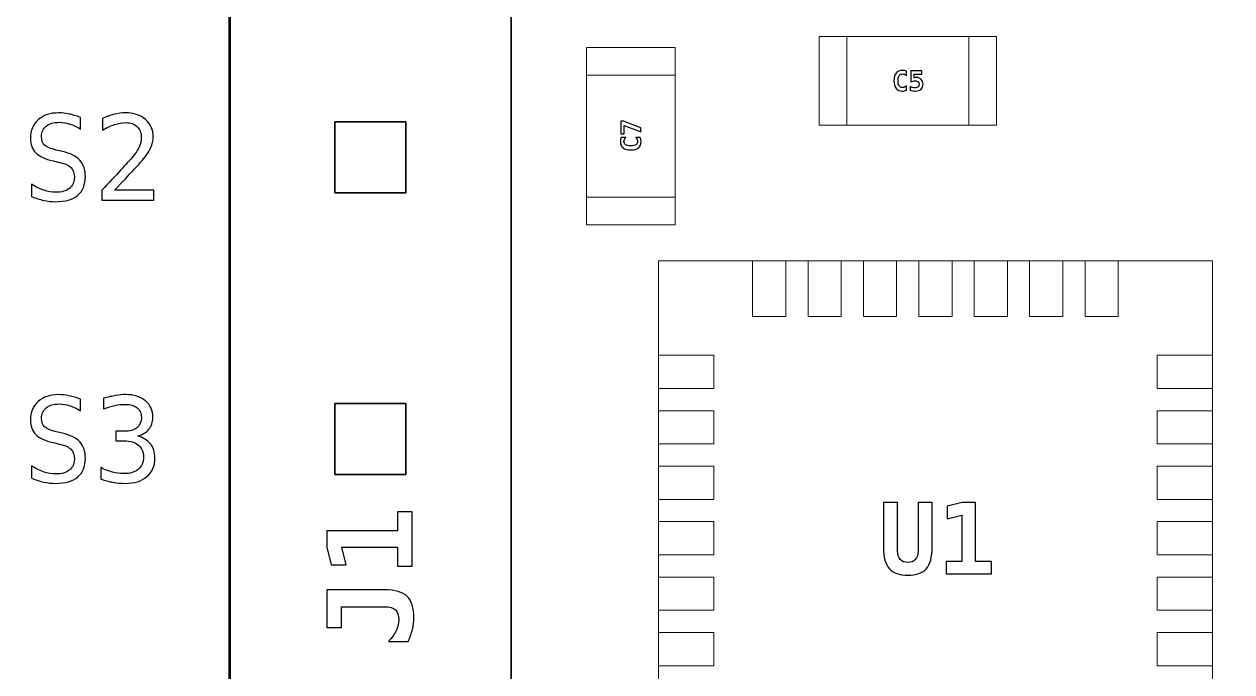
# Model space of a CAD drawing. Header units: centimetres. Extents: x -7.5 to 7.5, y -7.5 to 7.5.
# Drawn here: x -1.201 to -0.112, y 2.293 to 2.877 of the extents above; entities that cross this region are included whole.
import ezdxf

# ---------------------------------------------------------------- set-up
doc = ezdxf.new("R2010")
doc.units = ezdxf.units.CM
doc.header["$MEASUREMENT"] = 0
doc.layers.add('Layer 1', color=7, linetype='Continuous')

msp = doc.modelspace()

# ---------------------------------------------------------------- linework, layer by layer
at = {"layer": 'Layer 1', "color": 7, "lineweight": 53}
msp.add_lwpolyline([(-1.016, 1.35955), (0.508, 1.35955), (0.508, 3.39155), (-1.016, 3.39155), (-1.016, 1.35955)], close=True, dxfattribs=at)
at = {"layer": 'Layer 1', "color": 7, "lineweight": 9}
for points in [[(-0.484, 2.78555), (-0.324, 2.78555), (-0.324, 2.86555), (-0.484, 2.86555), (-0.484, 2.78555)], [(-0.459, 2.78555), (-0.349, 2.78555), (-0.349, 2.86555), (-0.459, 2.86555), (-0.459, 2.78555)], [(-0.629, 2.16305), (-0.129, 2.16305), (-0.129, 2.66305), (-0.629, 2.66305), (-0.629, 2.16305)], [(-0.544, 2.61305), (-0.514, 2.61305), (-0.514, 2.66305), (-0.544, 2.66305), (-0.544, 2.61305)], [(-0.494, 2.61305), (-0.464, 2.61305), (-0.464, 2.66305), (-0.494, 2.66305), (-0.494, 2.61305)], [(-0.444, 2.61305), (-0.414, 2.61305), (-0.414, 2.66305), (-0.444, 2.66305), (-0.444, 2.61305)], [(-0.394, 2.61305), (-0.364, 2.61305), (-0.364, 2.66305), (-0.394, 2.66305), (-0.394, 2.61305)], [(-0.344, 2.61305), (-0.314, 2.61305), (-0.314, 2.66305), (-0.344, 2.66305), (-0.344, 2.61305)], [(-0.294, 2.61305), (-0.264, 2.61305), (-0.264, 2.66305), (-0.294, 2.66305), (-0.294, 2.61305)], [(-0.244, 2.61305), (-0.214, 2.61305), (-0.214, 2.66305), (-0.244, 2.66305), (-0.244, 2.61305)], [(-0.629, 2.54805), (-0.579, 2.54805), (-0.579, 2.57805), (-0.629, 2.57805), (-0.629, 2.54805)], [(-0.179, 2.54805), (-0.129, 2.54805), (-0.129, 2.57805), (-0.179, 2.57805), (-0.179, 2.54805)], [(-0.629, 2.49805), (-0.579, 2.49805), (-0.579, 2.52805), (-0.629, 2.52805), (-0.629, 2.49805)], [(-0.179, 2.49805), (-0.129, 2.49805), (-0.129, 2.52805), (-0.179, 2.52805), (-0.179, 2.49805)], [(-0.629, 2.44805), (-0.579, 2.44805), (-0.579, 2.47805), (-0.629, 2.47805), (-0.629, 2.44805)], [(-0.17901, 2.44805), (-0.12901, 2.44805), (-0.12901, 2.47805), (-0.17901, 2.47805), (-0.17901, 2.44805)], [(-0.629, 2.39805), (-0.579, 2.39805), (-0.579, 2.42805), (-0.629, 2.42805), (-0.629, 2.39805)], [(-0.17901, 2.39805), (-0.12901, 2.39805), (-0.12901, 2.42805), (-0.17901, 2.42805), (-0.17901, 2.39805)], [(-0.629, 2.34805), (-0.579, 2.34805), (-0.579, 2.37805), (-0.629, 2.37805), (-0.629, 2.34805)], [(-0.17901, 2.34805), (-0.12901, 2.34805), (-0.12901, 2.37805), (-0.17901, 2.37805), (-0.17901, 2.34805)], [(-0.629, 2.29805), (-0.579, 2.29805), (-0.579, 2.32805), (-0.629, 2.32805), (-0.629, 2.29805)], [(-0.17901, 2.29805), (-0.12901, 2.29805), (-0.12901, 2.32805), (-0.17901, 2.32805), (-0.17901, 2.29805)]]:
    msp.add_lwpolyline(points, close=True, dxfattribs=at)
at = {"layer": 'Layer 1', "color": 7, "lineweight": 35}
for points in [[(-1.016, 1.35959), (-1.016, 1.35959), (-1.016, 3.39159), (-1.016, 3.39159), (-1.016, 3.39159), (-1.016, 3.39159), (-0.762, 3.39159), (-0.762, 3.39159), (-0.762, 3.39159), (-0.762, 3.39159), (-0.762, 1.35959), (-0.762, 1.35959), (-0.762, 1.35959), (-0.762, 1.35959), (-1.016, 1.35959), (-1.016, 1.35959)], [(-0.921, 2.72459), (-0.921, 2.72459), (-0.921, 2.78859), (-0.921, 2.78859), (-0.921, 2.78859), (-0.921, 2.78859), (-0.857, 2.78859), (-0.857, 2.78859), (-0.857, 2.78859), (-0.857, 2.78859), (-0.857, 2.72459), (-0.857, 2.72459), (-0.857, 2.72459), (-0.857, 2.72459), (-0.921, 2.72459), (-0.921, 2.72459)], [(-0.921, 2.47059), (-0.921, 2.47059), (-0.921, 2.53459), (-0.921, 2.53459), (-0.921, 2.53459), (-0.921, 2.53459), (-0.857, 2.53459), (-0.857, 2.53459), (-0.857, 2.53459), (-0.857, 2.53459), (-0.857, 2.47059), (-0.857, 2.47059), (-0.857, 2.47059), (-0.857, 2.47059), (-0.921, 2.47059), (-0.921, 2.47059)]]:
    msp.add_open_spline(points, degree=3, knots=[0, 0, 0, 0, 0.25, 0.25, 0.25, 0.25, 0.5, 0.5, 0.5, 0.5, 0.75, 0.75, 0.75, 0.75, 1, 1, 1, 1], dxfattribs=at)
at = {"layer": 'Layer 1', "lineweight": 70}
msp.add_open_spline([(-3.304, 3.26459), (-3.304, 3.26459), (-5.032, 3.2646), (-5.032, 3.2646), (-5.032, 3.2646), (-5.032, 3.2646), (-5.032, -0.79941), (-5.032, -0.79941), (-5.032, -0.79941), (-5.032, -0.79941), (1.127, -0.79941), (1.127, -0.79941)], degree=3, knots=[0, 0, 0, 0, 0.3333333, 0.3333333, 0.3333333, 0.3333333, 0.6666667, 0.6666667, 0.6666667, 0.6666667, 1, 1, 1, 1], dxfattribs=at)
at = {"layer": 'Layer 1', "color": 7, "lineweight": 9}
for points in [[(-0.694, 2.69555), (-0.694, 2.69555), (-0.694, 2.85555), (-0.694, 2.85555), (-0.694, 2.85555), (-0.694, 2.85555), (-0.614, 2.85555), (-0.614, 2.85555), (-0.614, 2.85555), (-0.614, 2.85555), (-0.614, 2.69555), (-0.614, 2.69555), (-0.614, 2.69555), (-0.614, 2.69555), (-0.694, 2.69555), (-0.694, 2.69555)], [(-0.694, 2.72055), (-0.694, 2.72055), (-0.694, 2.83055), (-0.694, 2.83055), (-0.694, 2.83055), (-0.694, 2.83055), (-0.614, 2.83055), (-0.614, 2.83055), (-0.614, 2.83055), (-0.614, 2.83055), (-0.614, 2.72055), (-0.614, 2.72055), (-0.614, 2.72055), (-0.614, 2.72055), (-0.694, 2.72055), (-0.694, 2.72055)]]:
    msp.add_open_spline(points, degree=3, knots=[0, 0, 0, 0, 0.25, 0.25, 0.25, 0.25, 0.5, 0.5, 0.5, 0.5, 0.75, 0.75, 0.75, 0.75, 1, 1, 1, 1], dxfattribs=at)
at = {"layer": 'Layer 1', "color": 250}
for points, knots in [([(-0.40525, 2.8171), (-0.40581, 2.81681), (-0.4064, 2.81659), (-0.40702, 2.81645), (-0.40702, 2.81645), (-0.40764, 2.8163), (-0.40829, 2.81623), (-0.40897, 2.81623), (-0.40897, 2.81623), (-0.4114, 2.81623), (-0.41326, 2.81703), (-0.41453, 2.81863), (-0.41453, 2.81863), (-0.41581, 2.82023), (-0.41645, 2.82254), (-0.41645, 2.82556), (-0.41645, 2.82556), (-0.41645, 2.82859), (-0.41581, 2.8309), (-0.41453, 2.83251), (-0.41453, 2.83251), (-0.41326, 2.83411), (-0.4114, 2.8349), (-0.40897, 2.8349), (-0.40897, 2.8349), (-0.40829, 2.8349), (-0.40763, 2.83483), (-0.40701, 2.83469), (-0.40701, 2.83469), (-0.40638, 2.83454), (-0.4058, 2.83432), (-0.40525, 2.83404), (-0.40525, 2.83404), (-0.40525, 2.83404), (-0.40525, 2.83008), (-0.40525, 2.83008), (-0.40525, 2.83008), (-0.40586, 2.83065), (-0.40645, 2.83106), (-0.40703, 2.83132), (-0.40703, 2.83132), (-0.4076, 2.83158), (-0.40819, 2.83171), (-0.40881, 2.83171), (-0.40881, 2.83171), (-0.41011, 2.83171), (-0.41109, 2.83119), (-0.41175, 2.83016), (-0.41175, 2.83016), (-0.41242, 2.82913), (-0.41275, 2.8276), (-0.41275, 2.82556), (-0.41275, 2.82556), (-0.41275, 2.82353), (-0.41242, 2.82201), (-0.41175, 2.82097), (-0.41175, 2.82097), (-0.41109, 2.81994), (-0.41011, 2.81942), (-0.40881, 2.81942), (-0.40881, 2.81942), (-0.40819, 2.81942), (-0.4076, 2.81956), (-0.40703, 2.81981), (-0.40703, 2.81981), (-0.40645, 2.82008), (-0.40586, 2.82049), (-0.40525, 2.82105), (-0.40525, 2.82105), (-0.40525, 2.82105), (-0.40525, 2.8171), (-0.40525, 2.8171)], [0, 0, 0, 0, 0.0555556, 0.0555556, 0.0555556, 0.0555556, 0.1111111, 0.1111111, 0.1111111, 0.1111111, 0.1666667, 0.1666667, 0.1666667, 0.1666667, 0.2222222, 0.2222222, 0.2222222, 0.2222222, 0.2777778, 0.2777778, 0.2777778, 0.2777778, 0.3333333, 0.3333333, 0.3333333, 0.3333333, 0.3888889, 0.3888889, 0.3888889, 0.3888889, 0.4444444, 0.4444444, 0.4444444, 0.4444444, 0.5, 0.5, 0.5, 0.5, 0.5555556, 0.5555556, 0.5555556, 0.5555556, 0.6111111, 0.6111111, 0.6111111, 0.6111111, 0.6666667, 0.6666667, 0.6666667, 0.6666667, 0.7222222, 0.7222222, 0.7222222, 0.7222222, 0.7777778, 0.7777778, 0.7777778, 0.7777778, 0.8333333, 0.8333333, 0.8333333, 0.8333333, 0.8888889, 0.8888889, 0.8888889, 0.8888889, 0.9444444, 0.9444444, 0.9444444, 0.9444444, 1, 1, 1, 1]), ([(-0.4011, 2.83458), (-0.4011, 2.83458), (-0.39132, 2.83458), (-0.39132, 2.83458), (-0.39132, 2.83458), (-0.39132, 2.83458), (-0.39132, 2.83144), (-0.39132, 2.83144), (-0.39132, 2.83144), (-0.39132, 2.83144), (-0.39821, 2.83144), (-0.39821, 2.83144), (-0.39821, 2.83144), (-0.39821, 2.83144), (-0.39821, 2.82811), (-0.39821, 2.82811), (-0.39821, 2.82811), (-0.39793, 2.82822), (-0.39761, 2.8283), (-0.39728, 2.82835), (-0.39728, 2.82835), (-0.39696, 2.82841), (-0.39661, 2.82843), (-0.39624, 2.82843), (-0.39624, 2.82843), (-0.39445, 2.82843), (-0.393, 2.82787), (-0.39189, 2.82674), (-0.39189, 2.82674), (-0.39079, 2.82562), (-0.39023, 2.82416), (-0.39023, 2.82235), (-0.39023, 2.82235), (-0.39023, 2.82046), (-0.39083, 2.81897), (-0.39203, 2.81788), (-0.39203, 2.81788), (-0.39324, 2.81678), (-0.39487, 2.81623), (-0.39695, 2.81623), (-0.39695, 2.81623), (-0.39772, 2.81623), (-0.3985, 2.8163), (-0.39928, 2.81642), (-0.39928, 2.81642), (-0.40007, 2.81655), (-0.40088, 2.81674), (-0.4017, 2.817), (-0.4017, 2.817), (-0.4017, 2.817), (-0.4017, 2.82021), (-0.4017, 2.82021), (-0.4017, 2.82021), (-0.40103, 2.81988), (-0.40034, 2.81963), (-0.39964, 2.81947), (-0.39964, 2.81947), (-0.39894, 2.8193), (-0.39823, 2.81922), (-0.39752, 2.81922), (-0.39752, 2.81922), (-0.39627, 2.81922), (-0.39532, 2.81949), (-0.39467, 2.82002), (-0.39467, 2.82002), (-0.39402, 2.82056), (-0.39369, 2.82133), (-0.39369, 2.82235), (-0.39369, 2.82235), (-0.39369, 2.8233), (-0.39402, 2.82405), (-0.39466, 2.82462), (-0.39466, 2.82462), (-0.39531, 2.82518), (-0.39617, 2.82546), (-0.39725, 2.82546), (-0.39725, 2.82546), (-0.39789, 2.82546), (-0.39852, 2.82539), (-0.39916, 2.82523), (-0.39916, 2.82523), (-0.3998, 2.82507), (-0.40044, 2.82483), (-0.4011, 2.82452), (-0.4011, 2.82452), (-0.4011, 2.82452), (-0.4011, 2.83458), (-0.4011, 2.83458)], [0, 0, 0, 0, 0.0454545, 0.0454545, 0.0454545, 0.0454545, 0.0909091, 0.0909091, 0.0909091, 0.0909091, 0.1363636, 0.1363636, 0.1363636, 0.1363636, 0.1818182, 0.1818182, 0.1818182, 0.1818182, 0.2272727, 0.2272727, 0.2272727, 0.2272727, 0.2727273, 0.2727273, 0.2727273, 0.2727273, 0.3181818, 0.3181818, 0.3181818, 0.3181818, 0.3636364, 0.3636364, 0.3636364, 0.3636364, 0.4090909, 0.4090909, 0.4090909, 0.4090909, 0.4545455, 0.4545455, 0.4545455, 0.4545455, 0.5, 0.5, 0.5, 0.5, 0.5454545, 0.5454545, 0.5454545, 0.5454545, 0.5909091, 0.5909091, 0.5909091, 0.5909091, 0.6363636, 0.6363636, 0.6363636, 0.6363636, 0.6818182, 0.6818182, 0.6818182, 0.6818182, 0.7272727, 0.7272727, 0.7272727, 0.7272727, 0.7727273, 0.7727273, 0.7727273, 0.7727273, 0.8181818, 0.8181818, 0.8181818, 0.8181818, 0.8636364, 0.8636364, 0.8636364, 0.8636364, 0.9090909, 0.9090909, 0.9090909, 0.9090909, 0.9545455, 0.9545455, 0.9545455, 0.9545455, 1, 1, 1, 1]), ([(-0.66303, 2.77776), (-0.66303, 2.77776), (-0.66303, 2.78914), (-0.66303, 2.78914), (-0.66303, 2.78914), (-0.66303, 2.78914), (-0.66051, 2.78914), (-0.66051, 2.78914), (-0.66051, 2.78914), (-0.66051, 2.78914), (-0.64503, 2.78304), (-0.64503, 2.78304), (-0.64503, 2.78304), (-0.64503, 2.78304), (-0.64503, 2.77941), (-0.64503, 2.77941), (-0.64503, 2.77941), (-0.64503, 2.77941), (-0.65989, 2.78527), (-0.65989, 2.78527), (-0.65989, 2.78527), (-0.65989, 2.78527), (-0.65989, 2.77776), (-0.65989, 2.77776), (-0.65989, 2.77776), (-0.65989, 2.77776), (-0.66303, 2.77776), (-0.66303, 2.77776)], [0, 0, 0, 0, 0.1428571, 0.1428571, 0.1428571, 0.1428571, 0.2857143, 0.2857143, 0.2857143, 0.2857143, 0.4285714, 0.4285714, 0.4285714, 0.4285714, 0.5714286, 0.5714286, 0.5714286, 0.5714286, 0.7142857, 0.7142857, 0.7142857, 0.7142857, 0.8571429, 0.8571429, 0.8571429, 0.8571429, 1, 1, 1, 1]), ([(-0.64555, 2.7743), (-0.64526, 2.77374), (-0.64504, 2.77315), (-0.6449, 2.77253), (-0.6449, 2.77253), (-0.64475, 2.77191), (-0.64468, 2.77126), (-0.64468, 2.77058), (-0.64468, 2.77058), (-0.64468, 2.76815), (-0.64548, 2.76629), (-0.64708, 2.76502), (-0.64708, 2.76502), (-0.64868, 2.76374), (-0.65099, 2.7631), (-0.65401, 2.7631), (-0.65401, 2.7631), (-0.65704, 2.7631), (-0.65935, 2.76374), (-0.66096, 2.76502), (-0.66096, 2.76502), (-0.66256, 2.76629), (-0.66335, 2.76815), (-0.66335, 2.77058), (-0.66335, 2.77058), (-0.66335, 2.77126), (-0.66328, 2.77192), (-0.66314, 2.77254), (-0.66314, 2.77254), (-0.66299, 2.77317), (-0.66277, 2.77375), (-0.66249, 2.7743), (-0.66249, 2.7743), (-0.66249, 2.7743), (-0.65853, 2.7743), (-0.65853, 2.7743), (-0.65853, 2.7743), (-0.6591, 2.77369), (-0.65951, 2.7731), (-0.65977, 2.77252), (-0.65977, 2.77252), (-0.66003, 2.77195), (-0.66016, 2.77136), (-0.66016, 2.77074), (-0.66016, 2.77074), (-0.66016, 2.76944), (-0.65964, 2.76846), (-0.65861, 2.7678), (-0.65861, 2.7678), (-0.65758, 2.76713), (-0.65605, 2.7668), (-0.65401, 2.7668), (-0.65401, 2.7668), (-0.65198, 2.7668), (-0.65046, 2.76713), (-0.64942, 2.7678), (-0.64942, 2.7678), (-0.64839, 2.76846), (-0.64787, 2.76944), (-0.64787, 2.77074), (-0.64787, 2.77074), (-0.64787, 2.77136), (-0.64801, 2.77195), (-0.64826, 2.77252), (-0.64826, 2.77252), (-0.64853, 2.7731), (-0.64894, 2.77369), (-0.6495, 2.7743), (-0.6495, 2.7743), (-0.6495, 2.7743), (-0.64555, 2.7743), (-0.64555, 2.7743)], [0, 0, 0, 0, 0.0555556, 0.0555556, 0.0555556, 0.0555556, 0.1111111, 0.1111111, 0.1111111, 0.1111111, 0.1666667, 0.1666667, 0.1666667, 0.1666667, 0.2222222, 0.2222222, 0.2222222, 0.2222222, 0.2777778, 0.2777778, 0.2777778, 0.2777778, 0.3333333, 0.3333333, 0.3333333, 0.3333333, 0.3888889, 0.3888889, 0.3888889, 0.3888889, 0.4444444, 0.4444444, 0.4444444, 0.4444444, 0.5, 0.5, 0.5, 0.5, 0.5555556, 0.5555556, 0.5555556, 0.5555556, 0.6111111, 0.6111111, 0.6111111, 0.6111111, 0.6666667, 0.6666667, 0.6666667, 0.6666667, 0.7222222, 0.7222222, 0.7222222, 0.7222222, 0.7777778, 0.7777778, 0.7777778, 0.7777778, 0.8333333, 0.8333333, 0.8333333, 0.8333333, 0.8888889, 0.8888889, 0.8888889, 0.8888889, 0.9444444, 0.9444444, 0.9444444, 0.9444444, 1, 1, 1, 1]), ([(-0.42592, 2.40467), (-0.42592, 2.40467), (-0.42592, 2.44524), (-0.42592, 2.44524), (-0.42592, 2.44524), (-0.42592, 2.44524), (-0.41322, 2.44524), (-0.41322, 2.44524), (-0.41322, 2.44524), (-0.41322, 2.44524), (-0.41322, 2.40148), (-0.41322, 2.40148), (-0.41322, 2.40148), (-0.41322, 2.39826), (-0.4124, 2.39575), (-0.41076, 2.39393), (-0.41076, 2.39393), (-0.40913, 2.39211), (-0.40686, 2.39119), (-0.40396, 2.39119), (-0.40396, 2.39119), (-0.40106, 2.39119), (-0.39879, 2.39211), (-0.39715, 2.39393), (-0.39715, 2.39393), (-0.39552, 2.39575), (-0.3947, 2.39826), (-0.3947, 2.40148), (-0.3947, 2.40148), (-0.3947, 2.40148), (-0.3947, 2.44524), (-0.3947, 2.44524), (-0.3947, 2.44524), (-0.3947, 2.44524), (-0.382, 2.44524), (-0.382, 2.44524), (-0.382, 2.44524), (-0.382, 2.44524), (-0.382, 2.40467), (-0.382, 2.40467), (-0.382, 2.40467), (-0.382, 2.39594), (-0.38373, 2.38961), (-0.3872, 2.38564), (-0.3872, 2.38564), (-0.39069, 2.38168), (-0.39627, 2.3797), (-0.40396, 2.3797), (-0.40396, 2.3797), (-0.41162, 2.3797), (-0.4172, 2.38168), (-0.42069, 2.38564), (-0.42069, 2.38564), (-0.42417, 2.38961), (-0.42592, 2.39594), (-0.42592, 2.40467)], [0, 0, 0, 0, 0.0714286, 0.0714286, 0.0714286, 0.0714286, 0.1428571, 0.1428571, 0.1428571, 0.1428571, 0.2142857, 0.2142857, 0.2142857, 0.2142857, 0.2857143, 0.2857143, 0.2857143, 0.2857143, 0.3571429, 0.3571429, 0.3571429, 0.3571429, 0.4285714, 0.4285714, 0.4285714, 0.4285714, 0.5, 0.5, 0.5, 0.5, 0.5714286, 0.5714286, 0.5714286, 0.5714286, 0.6428571, 0.6428571, 0.6428571, 0.6428571, 0.7142857, 0.7142857, 0.7142857, 0.7142857, 0.7857143, 0.7857143, 0.7857143, 0.7857143, 0.8571429, 0.8571429, 0.8571429, 0.8571429, 0.9285714, 0.9285714, 0.9285714, 0.9285714, 1, 1, 1, 1]), ([(-0.3693, 2.39215), (-0.3693, 2.39215), (-0.35509, 2.39215), (-0.35509, 2.39215), (-0.35509, 2.39215), (-0.35509, 2.39215), (-0.35509, 2.43388), (-0.35509, 2.43388), (-0.35509, 2.43388), (-0.35509, 2.43388), (-0.3683, 2.4306), (-0.3683, 2.4306), (-0.3683, 2.4306), (-0.3683, 2.4306), (-0.3683, 2.44205), (-0.3683, 2.44205), (-0.3683, 2.44205), (-0.3683, 2.44205), (-0.355, 2.44524), (-0.355, 2.44524), (-0.355, 2.44524), (-0.355, 2.44524), (-0.34273, 2.44524), (-0.34273, 2.44524), (-0.34273, 2.44524), (-0.34273, 2.44524), (-0.34273, 2.39215), (-0.34273, 2.39215), (-0.34273, 2.39215), (-0.34273, 2.39215), (-0.32851, 2.39215), (-0.32851, 2.39215), (-0.32851, 2.39215), (-0.32851, 2.39215), (-0.32851, 2.38095), (-0.32851, 2.38095), (-0.32851, 2.38095), (-0.32851, 2.38095), (-0.3693, 2.38095), (-0.3693, 2.38095), (-0.3693, 2.38095), (-0.3693, 2.38095), (-0.3693, 2.39215), (-0.3693, 2.39215)], [0, 0, 0, 0, 0.0909091, 0.0909091, 0.0909091, 0.0909091, 0.1818182, 0.1818182, 0.1818182, 0.1818182, 0.2727273, 0.2727273, 0.2727273, 0.2727273, 0.3636364, 0.3636364, 0.3636364, 0.3636364, 0.4545455, 0.4545455, 0.4545455, 0.4545455, 0.5454545, 0.5454545, 0.5454545, 0.5454545, 0.6363636, 0.6363636, 0.6363636, 0.6363636, 0.7272727, 0.7272727, 0.7272727, 0.7272727, 0.8181818, 0.8181818, 0.8181818, 0.8181818, 0.9090909, 0.9090909, 0.9090909, 0.9090909, 1, 1, 1, 1])]:
    msp.add_open_spline(points, degree=3, knots=knots, dxfattribs=at)
at = {"layer": 'Layer 1'}
for points, knots in [([(-1.15061, 2.79251), (-1.15061, 2.79251), (-1.15061, 2.78191), (-1.15061, 2.78191), (-1.15061, 2.78191), (-1.15379, 2.78396), (-1.15696, 2.78549), (-1.16015, 2.78653), (-1.16015, 2.78653), (-1.16333, 2.78758), (-1.16656, 2.78809), (-1.16979, 2.78809), (-1.16979, 2.78809), (-1.17472, 2.78809), (-1.17862, 2.78694), (-1.18148, 2.78465), (-1.18148, 2.78465), (-1.18434, 2.78235), (-1.18577, 2.77927), (-1.18577, 2.77537), (-1.18577, 2.77537), (-1.18577, 2.77195), (-1.18483, 2.76936), (-1.18294, 2.76756), (-1.18294, 2.76756), (-1.18107, 2.76577), (-1.17756, 2.76428), (-1.17243, 2.76306), (-1.17243, 2.76306), (-1.17243, 2.76306), (-1.16695, 2.76182), (-1.16695, 2.76182), (-1.16695, 2.76182), (-1.15971, 2.76013), (-1.15444, 2.75748), (-1.15112, 2.75387), (-1.15112, 2.75387), (-1.14783, 2.75025), (-1.14617, 2.74533), (-1.14617, 2.73909), (-1.14617, 2.73909), (-1.14617, 2.73175), (-1.14844, 2.72616), (-1.15299, 2.7223), (-1.15299, 2.7223), (-1.15754, 2.71843), (-1.16416, 2.71651), (-1.17284, 2.71651), (-1.17284, 2.71651), (-1.17645, 2.71651), (-1.18009, 2.7169), (-1.18374, 2.71767), (-1.18374, 2.71767), (-1.18739, 2.71845), (-1.19106, 2.71962), (-1.19474, 2.72117), (-1.19474, 2.72117), (-1.19474, 2.72117), (-1.19474, 2.73228), (-1.19474, 2.73228), (-1.19474, 2.73228), (-1.19077, 2.72976), (-1.18704, 2.72791), (-1.18351, 2.72674), (-1.18351, 2.72674), (-1.17996, 2.72556), (-1.17642, 2.72498), (-1.17284, 2.72498), (-1.17284, 2.72498), (-1.16756, 2.72498), (-1.16345, 2.72616), (-1.16053, 2.72852), (-1.16053, 2.72852), (-1.1576, 2.73089), (-1.15613, 2.73418), (-1.15613, 2.73842), (-1.15613, 2.73842), (-1.15613, 2.74228), (-1.15714, 2.74523), (-1.15917, 2.74725), (-1.15917, 2.74725), (-1.16118, 2.74928), (-1.16469, 2.75085), (-1.16968, 2.75196), (-1.16968, 2.75196), (-1.16968, 2.75196), (-1.17527, 2.75325), (-1.17527, 2.75325), (-1.17527, 2.75325), (-1.18243, 2.75487), (-1.18764, 2.75731), (-1.19088, 2.76059), (-1.19088, 2.76059), (-1.19411, 2.76385), (-1.19573, 2.76824), (-1.19573, 2.77376), (-1.19573, 2.77376), (-1.19573, 2.78066), (-1.19342, 2.78618), (-1.18878, 2.79033), (-1.18878, 2.79033), (-1.18414, 2.79447), (-1.17799, 2.79655), (-1.1703, 2.79655), (-1.1703, 2.79655), (-1.16733, 2.79655), (-1.16423, 2.79622), (-1.16095, 2.79555), (-1.16095, 2.79555), (-1.15767, 2.79488), (-1.15423, 2.79385), (-1.15061, 2.79251)], [0, 0, 0, 0, 0.0357143, 0.0357143, 0.0357143, 0.0357143, 0.0714286, 0.0714286, 0.0714286, 0.0714286, 0.1071429, 0.1071429, 0.1071429, 0.1071429, 0.1428571, 0.1428571, 0.1428571, 0.1428571, 0.1785714, 0.1785714, 0.1785714, 0.1785714, 0.2142857, 0.2142857, 0.2142857, 0.2142857, 0.25, 0.25, 0.25, 0.25, 0.2857143, 0.2857143, 0.2857143, 0.2857143, 0.3214286, 0.3214286, 0.3214286, 0.3214286, 0.3571429, 0.3571429, 0.3571429, 0.3571429, 0.3928571, 0.3928571, 0.3928571, 0.3928571, 0.4285714, 0.4285714, 0.4285714, 0.4285714, 0.4642857, 0.4642857, 0.4642857, 0.4642857, 0.5, 0.5, 0.5, 0.5, 0.5357143, 0.5357143, 0.5357143, 0.5357143, 0.5714286, 0.5714286, 0.5714286, 0.5714286, 0.6071429, 0.6071429, 0.6071429, 0.6071429, 0.6428571, 0.6428571, 0.6428571, 0.6428571, 0.6785714, 0.6785714, 0.6785714, 0.6785714, 0.7142857, 0.7142857, 0.7142857, 0.7142857, 0.75, 0.75, 0.75, 0.75, 0.7857143, 0.7857143, 0.7857143, 0.7857143, 0.8214286, 0.8214286, 0.8214286, 0.8214286, 0.8571429, 0.8571429, 0.8571429, 0.8571429, 0.8928571, 0.8928571, 0.8928571, 0.8928571, 0.9285714, 0.9285714, 0.9285714, 0.9285714, 0.9642857, 0.9642857, 0.9642857, 0.9642857, 1, 1, 1, 1]), ([(-1.11992, 2.72679), (-1.11992, 2.72679), (-1.08449, 2.72679), (-1.08449, 2.72679), (-1.08449, 2.72679), (-1.08449, 2.72679), (-1.08449, 2.71801), (-1.08449, 2.71801), (-1.08449, 2.71801), (-1.08449, 2.71801), (-1.13135, 2.71801), (-1.13135, 2.71801), (-1.13135, 2.71801), (-1.13135, 2.71801), (-1.13135, 2.72679), (-1.13135, 2.72679), (-1.13135, 2.72679), (-1.12491, 2.73358), (-1.11927, 2.73958), (-1.11445, 2.74478), (-1.11445, 2.74478), (-1.10962, 2.74997), (-1.1063, 2.75364), (-1.10447, 2.75579), (-1.10447, 2.75579), (-1.10103, 2.75999), (-1.0987, 2.76339), (-1.0975, 2.76599), (-1.0975, 2.76599), (-1.09629, 2.7686), (-1.09569, 2.77124), (-1.09569, 2.77398), (-1.09569, 2.77398), (-1.09569, 2.77828), (-1.09696, 2.78165), (-1.09948, 2.7841), (-1.09948, 2.7841), (-1.10202, 2.78655), (-1.10549, 2.78777), (-1.1099, 2.78777), (-1.1099, 2.78777), (-1.11304, 2.78777), (-1.11632, 2.78721), (-1.11978, 2.78606), (-1.11978, 2.78606), (-1.12322, 2.78493), (-1.12687, 2.7832), (-1.13073, 2.78089), (-1.13073, 2.78089), (-1.13073, 2.78089), (-1.13073, 2.79144), (-1.13073, 2.79144), (-1.13073, 2.79144), (-1.12719, 2.79313), (-1.1237, 2.7944), (-1.12027, 2.79527), (-1.12027, 2.79527), (-1.11683, 2.79613), (-1.11345, 2.79655), (-1.11011, 2.79655), (-1.11011, 2.79655), (-1.10257, 2.79655), (-1.0965, 2.79454), (-1.09189, 2.79054), (-1.09189, 2.79054), (-1.08729, 2.78652), (-1.085, 2.78126), (-1.085, 2.77475), (-1.085, 2.77475), (-1.085, 2.77144), (-1.08576, 2.76814), (-1.08729, 2.76482), (-1.08729, 2.76482), (-1.08882, 2.76152), (-1.09131, 2.75787), (-1.09477, 2.75387), (-1.09477, 2.75387), (-1.09669, 2.75163), (-1.0995, 2.74852), (-1.10316, 2.74457), (-1.10316, 2.74457), (-1.10683, 2.7406), (-1.11243, 2.73468), (-1.11992, 2.72679)], [0, 0, 0, 0, 0.047619, 0.047619, 0.047619, 0.047619, 0.0952381, 0.0952381, 0.0952381, 0.0952381, 0.1428571, 0.1428571, 0.1428571, 0.1428571, 0.1904762, 0.1904762, 0.1904762, 0.1904762, 0.2380952, 0.2380952, 0.2380952, 0.2380952, 0.2857143, 0.2857143, 0.2857143, 0.2857143, 0.3333333, 0.3333333, 0.3333333, 0.3333333, 0.3809524, 0.3809524, 0.3809524, 0.3809524, 0.4285714, 0.4285714, 0.4285714, 0.4285714, 0.4761905, 0.4761905, 0.4761905, 0.4761905, 0.5238095, 0.5238095, 0.5238095, 0.5238095, 0.5714286, 0.5714286, 0.5714286, 0.5714286, 0.6190476, 0.6190476, 0.6190476, 0.6190476, 0.6666667, 0.6666667, 0.6666667, 0.6666667, 0.7142857, 0.7142857, 0.7142857, 0.7142857, 0.7619048, 0.7619048, 0.7619048, 0.7619048, 0.8095238, 0.8095238, 0.8095238, 0.8095238, 0.8571429, 0.8571429, 0.8571429, 0.8571429, 0.9047619, 0.9047619, 0.9047619, 0.9047619, 0.952381, 0.952381, 0.952381, 0.952381, 1, 1, 1, 1]), ([(-1.15061, 2.53851), (-1.15061, 2.53851), (-1.15061, 2.52791), (-1.15061, 2.52791), (-1.15061, 2.52791), (-1.15379, 2.52996), (-1.15696, 2.53149), (-1.16015, 2.53253), (-1.16015, 2.53253), (-1.16333, 2.53358), (-1.16656, 2.53409), (-1.16979, 2.53409), (-1.16979, 2.53409), (-1.17472, 2.53409), (-1.17862, 2.53294), (-1.18148, 2.53065), (-1.18148, 2.53065), (-1.18434, 2.52835), (-1.18577, 2.52527), (-1.18577, 2.52137), (-1.18577, 2.52137), (-1.18577, 2.51795), (-1.18483, 2.51536), (-1.18294, 2.51356), (-1.18294, 2.51356), (-1.18107, 2.51177), (-1.17756, 2.51028), (-1.17243, 2.50906), (-1.17243, 2.50906), (-1.17243, 2.50906), (-1.16695, 2.50782), (-1.16695, 2.50782), (-1.16695, 2.50782), (-1.15971, 2.50613), (-1.15444, 2.50348), (-1.15112, 2.49987), (-1.15112, 2.49987), (-1.14783, 2.49625), (-1.14617, 2.49133), (-1.14617, 2.48509), (-1.14617, 2.48509), (-1.14617, 2.47775), (-1.14844, 2.47216), (-1.15299, 2.4683), (-1.15299, 2.4683), (-1.15754, 2.46443), (-1.16416, 2.46251), (-1.17284, 2.46251), (-1.17284, 2.46251), (-1.17645, 2.46251), (-1.18009, 2.4629), (-1.18374, 2.46367), (-1.18374, 2.46367), (-1.18739, 2.46445), (-1.19106, 2.46562), (-1.19474, 2.46717), (-1.19474, 2.46717), (-1.19474, 2.46717), (-1.19474, 2.47828), (-1.19474, 2.47828), (-1.19474, 2.47828), (-1.19077, 2.47576), (-1.18704, 2.47391), (-1.18351, 2.47274), (-1.18351, 2.47274), (-1.17996, 2.47156), (-1.17642, 2.47098), (-1.17284, 2.47098), (-1.17284, 2.47098), (-1.16756, 2.47098), (-1.16345, 2.47216), (-1.16053, 2.47452), (-1.16053, 2.47452), (-1.1576, 2.47689), (-1.15613, 2.48018), (-1.15613, 2.48442), (-1.15613, 2.48442), (-1.15613, 2.48828), (-1.15714, 2.49123), (-1.15917, 2.49325), (-1.15917, 2.49325), (-1.16118, 2.49528), (-1.16469, 2.49685), (-1.16968, 2.49796), (-1.16968, 2.49796), (-1.16968, 2.49796), (-1.17527, 2.49925), (-1.17527, 2.49925), (-1.17527, 2.49925), (-1.18243, 2.50087), (-1.18764, 2.50331), (-1.19088, 2.50659), (-1.19088, 2.50659), (-1.19411, 2.50985), (-1.19573, 2.51424), (-1.19573, 2.51976), (-1.19573, 2.51976), (-1.19573, 2.52666), (-1.19342, 2.53218), (-1.18878, 2.53633), (-1.18878, 2.53633), (-1.18414, 2.54047), (-1.17799, 2.54255), (-1.1703, 2.54255), (-1.1703, 2.54255), (-1.16733, 2.54255), (-1.16423, 2.54222), (-1.16095, 2.54155), (-1.16095, 2.54155), (-1.15767, 2.54088), (-1.15423, 2.53985), (-1.15061, 2.53851)], [0, 0, 0, 0, 0.0357143, 0.0357143, 0.0357143, 0.0357143, 0.0714286, 0.0714286, 0.0714286, 0.0714286, 0.1071429, 0.1071429, 0.1071429, 0.1071429, 0.1428571, 0.1428571, 0.1428571, 0.1428571, 0.1785714, 0.1785714, 0.1785714, 0.1785714, 0.2142857, 0.2142857, 0.2142857, 0.2142857, 0.25, 0.25, 0.25, 0.25, 0.2857143, 0.2857143, 0.2857143, 0.2857143, 0.3214286, 0.3214286, 0.3214286, 0.3214286, 0.3571429, 0.3571429, 0.3571429, 0.3571429, 0.3928571, 0.3928571, 0.3928571, 0.3928571, 0.4285714, 0.4285714, 0.4285714, 0.4285714, 0.4642857, 0.4642857, 0.4642857, 0.4642857, 0.5, 0.5, 0.5, 0.5, 0.5357143, 0.5357143, 0.5357143, 0.5357143, 0.5714286, 0.5714286, 0.5714286, 0.5714286, 0.6071429, 0.6071429, 0.6071429, 0.6071429, 0.6428571, 0.6428571, 0.6428571, 0.6428571, 0.6785714, 0.6785714, 0.6785714, 0.6785714, 0.7142857, 0.7142857, 0.7142857, 0.7142857, 0.75, 0.75, 0.75, 0.75, 0.7857143, 0.7857143, 0.7857143, 0.7857143, 0.8214286, 0.8214286, 0.8214286, 0.8214286, 0.8571429, 0.8571429, 0.8571429, 0.8571429, 0.8928571, 0.8928571, 0.8928571, 0.8928571, 0.9285714, 0.9285714, 0.9285714, 0.9285714, 0.9642857, 0.9642857, 0.9642857, 0.9642857, 1, 1, 1, 1]), ([(-1.09911, 2.5053), (-1.09405, 2.50396), (-1.09017, 2.50156), (-1.08748, 2.49814), (-1.08748, 2.49814), (-1.08479, 2.49472), (-1.08345, 2.49043), (-1.08345, 2.4853), (-1.08345, 2.4853), (-1.08345, 2.47821), (-1.08583, 2.47264), (-1.09061, 2.46858), (-1.09061, 2.46858), (-1.09537, 2.46454), (-1.10198, 2.46251), (-1.11041, 2.46251), (-1.11041, 2.46251), (-1.11398, 2.46251), (-1.11759, 2.46285), (-1.12128, 2.4635), (-1.12128, 2.4635), (-1.12497, 2.46415), (-1.12858, 2.4651), (-1.13213, 2.46634), (-1.13213, 2.46634), (-1.13213, 2.46634), (-1.13213, 2.47673), (-1.13213, 2.47673), (-1.13213, 2.47673), (-1.12862, 2.47489), (-1.12514, 2.47353), (-1.12174, 2.47264), (-1.12174, 2.47264), (-1.11833, 2.47174), (-1.11493, 2.47129), (-1.11156, 2.47129), (-1.11156, 2.47129), (-1.10585, 2.47129), (-1.10145, 2.47258), (-1.09838, 2.47518), (-1.09838, 2.47518), (-1.09532, 2.47775), (-1.09378, 2.48147), (-1.09378, 2.48634), (-1.09378, 2.48634), (-1.09378, 2.49082), (-1.09532, 2.49437), (-1.09838, 2.49701), (-1.09838, 2.49701), (-1.10145, 2.49964), (-1.1056, 2.50096), (-1.11084, 2.50096), (-1.11084, 2.50096), (-1.11084, 2.50096), (-1.11879, 2.50096), (-1.11879, 2.50096), (-1.11879, 2.50096), (-1.11879, 2.50096), (-1.11879, 2.50953), (-1.11879, 2.50953), (-1.11879, 2.50953), (-1.11879, 2.50953), (-1.11084, 2.50953), (-1.11084, 2.50953), (-1.11084, 2.50953), (-1.10606, 2.50953), (-1.10232, 2.51059), (-1.09962, 2.51269), (-1.09962, 2.51269), (-1.09694, 2.51479), (-1.0956, 2.51772), (-1.0956, 2.52148), (-1.0956, 2.52148), (-1.0956, 2.52543), (-1.09685, 2.52848), (-1.09934, 2.53059), (-1.09934, 2.53059), (-1.10184, 2.53271), (-1.1054, 2.53377), (-1.11001, 2.53377), (-1.11001, 2.53377), (-1.11308, 2.53377), (-1.11625, 2.53342), (-1.11952, 2.53273), (-1.11952, 2.53273), (-1.1228, 2.53204), (-1.12622, 2.531), (-1.1298, 2.52962), (-1.1298, 2.52962), (-1.1298, 2.52962), (-1.1298, 2.53924), (-1.1298, 2.53924), (-1.1298, 2.53924), (-1.12564, 2.54035), (-1.12191, 2.54118), (-1.11867, 2.54172), (-1.11867, 2.54172), (-1.11541, 2.54227), (-1.11253, 2.54255), (-1.11001, 2.54255), (-1.11001, 2.54255), (-1.10249, 2.54255), (-1.0965, 2.54067), (-1.092, 2.53689), (-1.092, 2.53689), (-1.0875, 2.53312), (-1.08526, 2.52813), (-1.08526, 2.52188), (-1.08526, 2.52188), (-1.08526, 2.51765), (-1.08644, 2.51412), (-1.08881, 2.5113), (-1.08881, 2.5113), (-1.09115, 2.50848), (-1.09459, 2.50647), (-1.09911, 2.5053)], [0, 0, 0, 0, 0.0344828, 0.0344828, 0.0344828, 0.0344828, 0.0689655, 0.0689655, 0.0689655, 0.0689655, 0.1034483, 0.1034483, 0.1034483, 0.1034483, 0.137931, 0.137931, 0.137931, 0.137931, 0.1724138, 0.1724138, 0.1724138, 0.1724138, 0.2068966, 0.2068966, 0.2068966, 0.2068966, 0.2413793, 0.2413793, 0.2413793, 0.2413793, 0.2758621, 0.2758621, 0.2758621, 0.2758621, 0.3103448, 0.3103448, 0.3103448, 0.3103448, 0.3448276, 0.3448276, 0.3448276, 0.3448276, 0.3793103, 0.3793103, 0.3793103, 0.3793103, 0.4137931, 0.4137931, 0.4137931, 0.4137931, 0.4482759, 0.4482759, 0.4482759, 0.4482759, 0.4827586, 0.4827586, 0.4827586, 0.4827586, 0.5172414, 0.5172414, 0.5172414, 0.5172414, 0.5517241, 0.5517241, 0.5517241, 0.5517241, 0.5862069, 0.5862069, 0.5862069, 0.5862069, 0.6206897, 0.6206897, 0.6206897, 0.6206897, 0.6551724, 0.6551724, 0.6551724, 0.6551724, 0.6896552, 0.6896552, 0.6896552, 0.6896552, 0.7241379, 0.7241379, 0.7241379, 0.7241379, 0.7586207, 0.7586207, 0.7586207, 0.7586207, 0.7931034, 0.7931034, 0.7931034, 0.7931034, 0.8275862, 0.8275862, 0.8275862, 0.8275862, 0.862069, 0.862069, 0.862069, 0.862069, 0.8965517, 0.8965517, 0.8965517, 0.8965517, 0.9310345, 0.9310345, 0.9310345, 0.9310345, 0.9655172, 0.9655172, 0.9655172, 0.9655172, 1, 1, 1, 1]), ([(-0.86461, 2.38783), (-0.86461, 2.38783), (-0.86461, 2.40488), (-0.86461, 2.40488), (-0.86461, 2.40488), (-0.86461, 2.40488), (-0.91469, 2.40488), (-0.91469, 2.40488), (-0.91469, 2.40488), (-0.91469, 2.40488), (-0.91075, 2.38903), (-0.91075, 2.38903), (-0.91075, 2.38903), (-0.91075, 2.38903), (-0.92449, 2.38903), (-0.92449, 2.38903), (-0.92449, 2.38903), (-0.92449, 2.38903), (-0.92832, 2.40499), (-0.92832, 2.40499), (-0.92832, 2.40499), (-0.92832, 2.40499), (-0.92832, 2.41972), (-0.92832, 2.41972), (-0.92832, 2.41972), (-0.92832, 2.41972), (-0.86461, 2.41972), (-0.86461, 2.41972), (-0.86461, 2.41972), (-0.86461, 2.41972), (-0.86461, 2.43678), (-0.86461, 2.43678), (-0.86461, 2.43678), (-0.86461, 2.43678), (-0.85117, 2.43678), (-0.85117, 2.43678), (-0.85117, 2.43678), (-0.85117, 2.43678), (-0.85117, 2.38783), (-0.85117, 2.38783), (-0.85117, 2.38783), (-0.85117, 2.38783), (-0.86461, 2.38783), (-0.86461, 2.38783)], [0, 0, 0, 0, 0.0909091, 0.0909091, 0.0909091, 0.0909091, 0.1818182, 0.1818182, 0.1818182, 0.1818182, 0.2727273, 0.2727273, 0.2727273, 0.2727273, 0.3636364, 0.3636364, 0.3636364, 0.3636364, 0.4545455, 0.4545455, 0.4545455, 0.4545455, 0.5454545, 0.5454545, 0.5454545, 0.5454545, 0.6363636, 0.6363636, 0.6363636, 0.6363636, 0.7272727, 0.7272727, 0.7272727, 0.7272727, 0.8181818, 0.8181818, 0.8181818, 0.8181818, 0.9090909, 0.9090909, 0.9090909, 0.9090909, 1, 1, 1, 1]), ([(-0.855, 2.32003), (-0.855, 2.32003), (-0.87267, 2.32003), (-0.87267, 2.32003), (-0.87267, 2.32003), (-0.86964, 2.32299), (-0.86733, 2.32615), (-0.86574, 2.32952), (-0.86574, 2.32952), (-0.86415, 2.33287), (-0.86336, 2.33625), (-0.86336, 2.33968), (-0.86336, 2.33968), (-0.86336, 2.34366), (-0.86436, 2.34659), (-0.86636, 2.34846), (-0.86636, 2.34846), (-0.86835, 2.35031), (-0.87154, 2.35125), (-0.87593, 2.35125), (-0.87593, 2.35125), (-0.87593, 2.35125), (-0.91488, 2.35125), (-0.91488, 2.35125), (-0.91488, 2.35125), (-0.91488, 2.35125), (-0.91488, 2.33259), (-0.91488, 2.33259), (-0.91488, 2.33259), (-0.91488, 2.33259), (-0.92832, 2.33259), (-0.92832, 2.33259), (-0.92832, 2.33259), (-0.92832, 2.33259), (-0.92832, 2.36649), (-0.92832, 2.36649), (-0.92832, 2.36649), (-0.92832, 2.36649), (-0.87593, 2.36649), (-0.87593, 2.36649), (-0.87593, 2.36649), (-0.86652, 2.36649), (-0.8598, 2.36451), (-0.85574, 2.36058), (-0.85574, 2.36058), (-0.8517, 2.35663), (-0.84967, 2.35012), (-0.84967, 2.34105), (-0.84967, 2.34105), (-0.84967, 2.33779), (-0.85011, 2.33437), (-0.85101, 2.3308), (-0.85101, 2.3308), (-0.85191, 2.32724), (-0.85323, 2.32364), (-0.855, 2.32003)], [0, 0, 0, 0, 0.0714286, 0.0714286, 0.0714286, 0.0714286, 0.1428571, 0.1428571, 0.1428571, 0.1428571, 0.2142857, 0.2142857, 0.2142857, 0.2142857, 0.2857143, 0.2857143, 0.2857143, 0.2857143, 0.3571429, 0.3571429, 0.3571429, 0.3571429, 0.4285714, 0.4285714, 0.4285714, 0.4285714, 0.5, 0.5, 0.5, 0.5, 0.5714286, 0.5714286, 0.5714286, 0.5714286, 0.6428571, 0.6428571, 0.6428571, 0.6428571, 0.7142857, 0.7142857, 0.7142857, 0.7142857, 0.7857143, 0.7857143, 0.7857143, 0.7857143, 0.8571429, 0.8571429, 0.8571429, 0.8571429, 0.9285714, 0.9285714, 0.9285714, 0.9285714, 1, 1, 1, 1])]:
    msp.add_open_spline(points, degree=3, knots=knots, dxfattribs=at)
at = {"layer": 'Layer 1', "color": 5, "lineweight": 70}
msp.add_open_spline([(2.796, 2.75659), (2.796, 2.75659), (5.032, 2.75659), (5.032, 2.75659), (5.032, 2.75659), (5.032, 2.75659), (5.032, -0.03741), (5.032, -0.03741), (5.032, -0.03741), (5.032, -0.03741), (-2.746, -0.03741), (-2.746, -0.03741), (-2.746, -0.03741), (-2.746, -0.03741), (-2.746, -1.57441), (-2.746, -1.57441)], degree=3, knots=[0, 0, 0, 0, 0.25, 0.25, 0.25, 0.25, 0.5, 0.5, 0.5, 0.5, 0.75, 0.75, 0.75, 0.75, 1, 1, 1, 1], dxfattribs=at)
at = {"layer": 'Layer 1', "color": 3, "lineweight": 70}
msp.add_open_spline([(2.85081, 2.50259), (2.85081, 2.50259), (4.778, 2.5026), (4.778, 2.5026), (4.778, 2.5026), (4.778, 2.5026), (4.778, 0.21659), (4.778, 0.21659), (4.778, 0.21659), (4.778, 0.21659), (-3, 0.21659), (-3, 0.21659), (-3, 0.21659), (-3, 0.21659), (-3, -1.57441), (-3, -1.57441)], degree=3, knots=[0, 0, 0, 0, 0.25, 0.25, 0.25, 0.25, 0.5, 0.5, 0.5, 0.5, 0.75, 0.75, 0.75, 0.75, 1, 1, 1, 1], dxfattribs=at)

doc.saveas('drawing.dxf')
